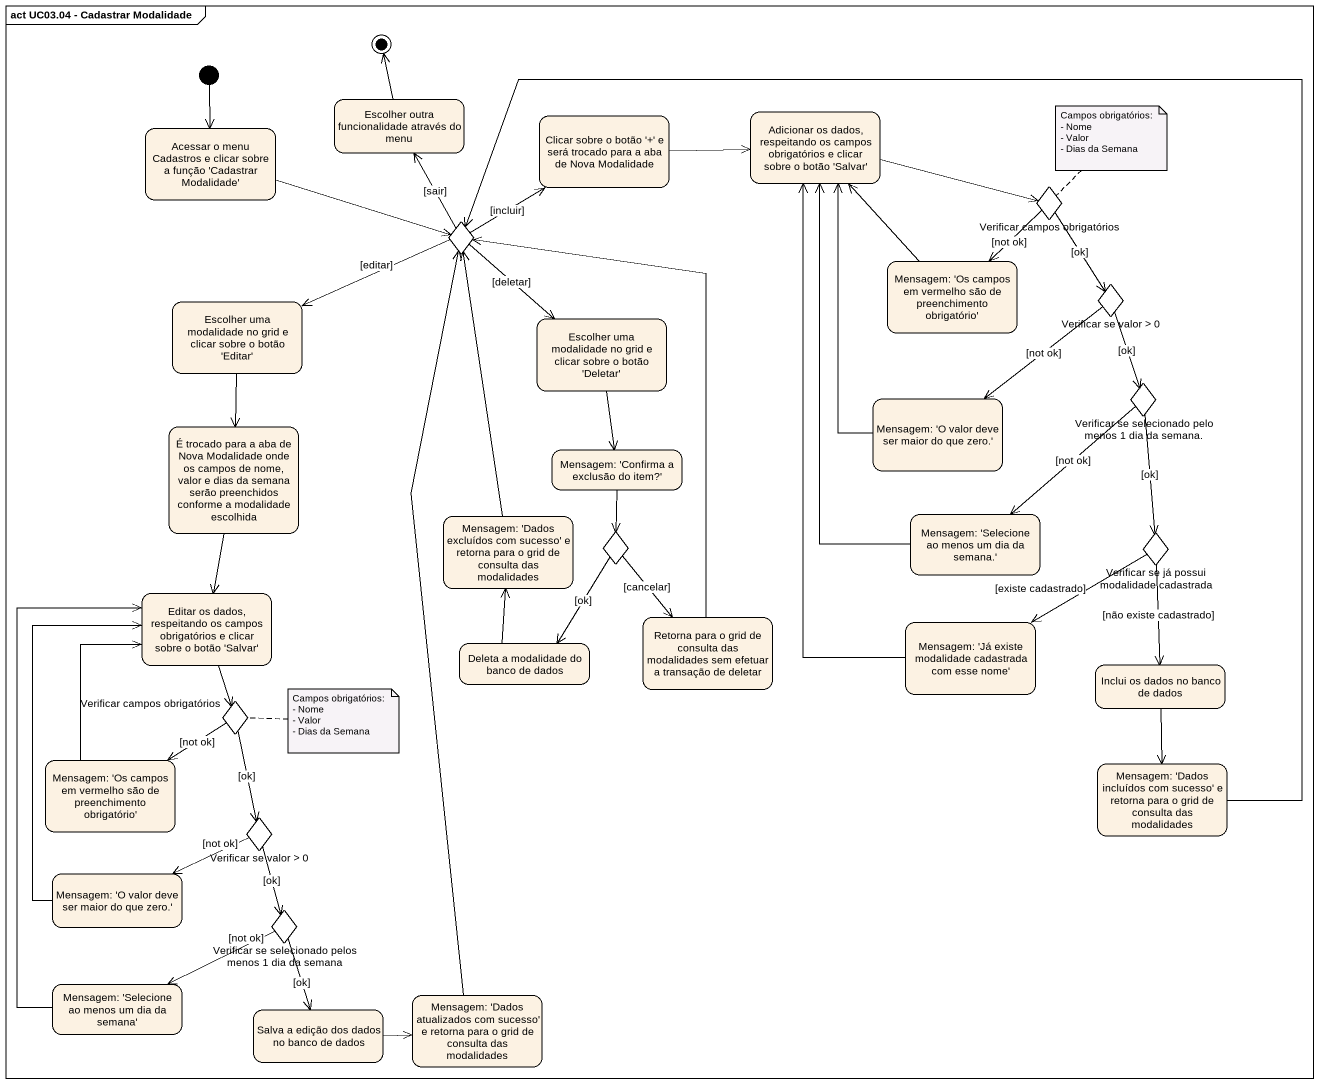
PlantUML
@startuml
mainframe act UC03.04 - Cadastrar Modalidade
hide empty description
state "Escolher outra funcionalidade através do menu" as Escolher_outra
state "Clicar sobre o botão '+' e será trocado para a aba de Nova Modalidade" as Clicar_sobre_o_botão_e_será
state "Adicionar os dados, respeitando os campos obrigatórios e clicar sobre o botão 'Salvar'" as Adicionar_os_dados
state "Acessar o menu Cadastros e clicar sobre a função 'Cadastrar Modalidade'" as Acessar_o_menu_Cadastros_e
state "Verificar campos obrigatórios" as Verificar_campos <<choice>>
state choice1 <<choice>>
state "Mensagem: 'Os campos em vermelho são de preenchimento obrigatório'" as Mensagem_Os_campos_em
state "Verificar se valor > 0" as Verificar_se_valor_0 <<choice>>
state "Escolher uma modalidade no grid e clicar sobre o botão 'Editar'" as Escolher_uma_modalidade_no
state "Escolher uma modalidade no grid e clicar sobre o botão 'Deletar'" as Escolher_uma_modalidade_no_2
state "Mensagem: 'O valor deve ser maior do que zero.'" as Mensagem_O_valor_deve_ser
state "Verificar se selecionado pelo menos 1 dia da semana." as Verificar_se_selecionado <<choice>>
state "É trocado para a aba de Nova Modalidade onde os campos de nome, valor e dias da semana serão preenchidos conforme a modalidade escolhida" as É_trocado_para_a_aba_de
state "Mensagem: 'Confirma a exclusão do item?'" as Mensagem_Confirma_a
state "Mensagem: 'Dados excluídos com sucesso' e retorna para o grid de consulta das modalidades" as Mensagem_Dados_excluídos
state choice2 <<choice>>
state "Mensagem: 'Selecione ao menos um dia da semana.'" as Mensagem_Selecione_ao_menos
state "Verificar se já possui modalidade cadastrada" as Verificar_se_já_possui <<choice>>
state "Editar os dados, respeitando os campos obrigatórios e clicar sobre o botão 'Salvar'" as Editar_os_dados_respeitando
state "Retorna para o grid de consulta das modalidades sem efetuar a transação de deletar" as Retorna_para_o_grid_de
state "Mensagem: 'Já existe modalidade cadastrada com esse nome'" as Mensagem_Já_existe
state "Deleta a modalidade do banco de dados" as Deleta_a_modalidade_do
state "Inclui os dados no banco de dados" as Inclui_os_dados_no_banco_de
state "Verificar campos obrigatórios" as Verificar_campos_2 <<choice>>
state "Mensagem: 'Os campos em vermelho são de preenchimento obrigatório'" as Mensagem_Os_campos_em_2
state "Mensagem: 'Dados incluídos com sucesso' e retorna para o grid de consulta das modalidades" as Mensagem_Dados_incluídos
state "Verificar se valor > 0" as Verificar_se_valor_0_2 <<choice>>
state "Mensagem: 'O valor deve ser maior do que zero.'" as Mensagem_O_valor_deve_ser_2
state "Verificar se selecionado pelos menos 1 dia da semana" as Verificar_se_selecionado_2 <<choice>>
state "Mensagem: 'Selecione ao menos um dia da semana'" as Mensagem_Selecione_ao_menos_2
state "Salva a edição dos dados no banco de dados" as Salva_a_edição_dos_dados_no
state "Mensagem: 'Dados atualizados com sucesso' e retorna para o grid de consulta das modalidades" as Mensagem_Dados_atualizados
[*] --> Acessar_o_menu_Cadastros_e
Clicar_sobre_o_botão_e_será -right-> Adicionar_os_dados
Adicionar_os_dados -right-> Verificar_campos
Acessar_o_menu_Cadastros_e -right-> choice1
Verificar_campos --> Mensagem_Os_campos_em : [not ok]
Verificar_campos --> Verificar_se_valor_0 : [ok]
choice1 -up-> Escolher_outra : [sair]
choice1 -up-> Clicar_sobre_o_botão_e_será : [incluir]
choice1 -left-> Escolher_uma_modalidade_no : [editar]
choice1 --> Escolher_uma_modalidade_no_2 : [deletar]
Mensagem_Os_campos_em -up-> Adicionar_os_dados
Verificar_se_valor_0 --> Mensagem_O_valor_deve_ser : [not ok]
Verificar_se_valor_0 --> Verificar_se_selecionado : [ok]
Escolher_uma_modalidade_no --> É_trocado_para_a_aba_de
Escolher_uma_modalidade_no_2 --> Mensagem_Confirma_a
Mensagem_O_valor_deve_ser -up-> Adicionar_os_dados
Verificar_se_selecionado --> Mensagem_Selecione_ao_menos : [not ok]
Verificar_se_selecionado --> Verificar_se_já_possui : [ok]
É_trocado_para_a_aba_de --> Editar_os_dados_respeitando
Mensagem_Confirma_a --> choice2
Mensagem_Dados_excluídos -up-> choice1
choice2 --> Retorna_para_o_grid_de : [cancelar]
choice2 --> Deleta_a_modalidade_do : [ok]
Mensagem_Selecione_ao_menos -up-> Adicionar_os_dados
Verificar_se_já_possui -left-> Mensagem_Já_existe : [existe cadastrado]
Verificar_se_já_possui --> Inclui_os_dados_no_banco_de : [não existe cadastrado]
Editar_os_dados_respeitando --> Verificar_campos_2
Retorna_para_o_grid_de -up-> choice1
Mensagem_Já_existe -up-> Adicionar_os_dados
Deleta_a_modalidade_do -up-> Mensagem_Dados_excluídos
Inclui_os_dados_no_banco_de --> Mensagem_Dados_incluídos
Verificar_campos_2 --> Mensagem_Os_campos_em_2 : [not ok]
Verificar_campos_2 --> Verificar_se_valor_0_2 : [ok]
Mensagem_Os_campos_em_2 -up-> Editar_os_dados_respeitando
Mensagem_Dados_incluídos -up-> choice1
Verificar_se_valor_0_2 -left-> Mensagem_O_valor_deve_ser_2 : [not ok]
Verificar_se_valor_0_2 --> Verificar_se_selecionado_2 : [ok]
Mensagem_O_valor_deve_ser_2 -up-> Editar_os_dados_respeitando
Verificar_se_selecionado_2 -left-> Mensagem_Selecione_ao_menos_2 : [not ok]
Verificar_se_selecionado_2 --> Salva_a_edição_dos_dados_no : [ok]
Mensagem_Selecione_ao_menos_2 -up-> Editar_os_dados_respeitando
Salva_a_edição_dos_dados_no -right-> Mensagem_Dados_atualizados
Mensagem_Dados_atualizados -up-> choice1
Escolher_outra -up-> [*]
note top of Verificar_campos
  Campos obrigatórios:
  - Nome
  - Valor
  - Dias da Semana
end note
note right of Verificar_campos_2
  Campos obrigatórios:
  - Nome
  - Valor
  - Dias da Semana
end note
@enduml
